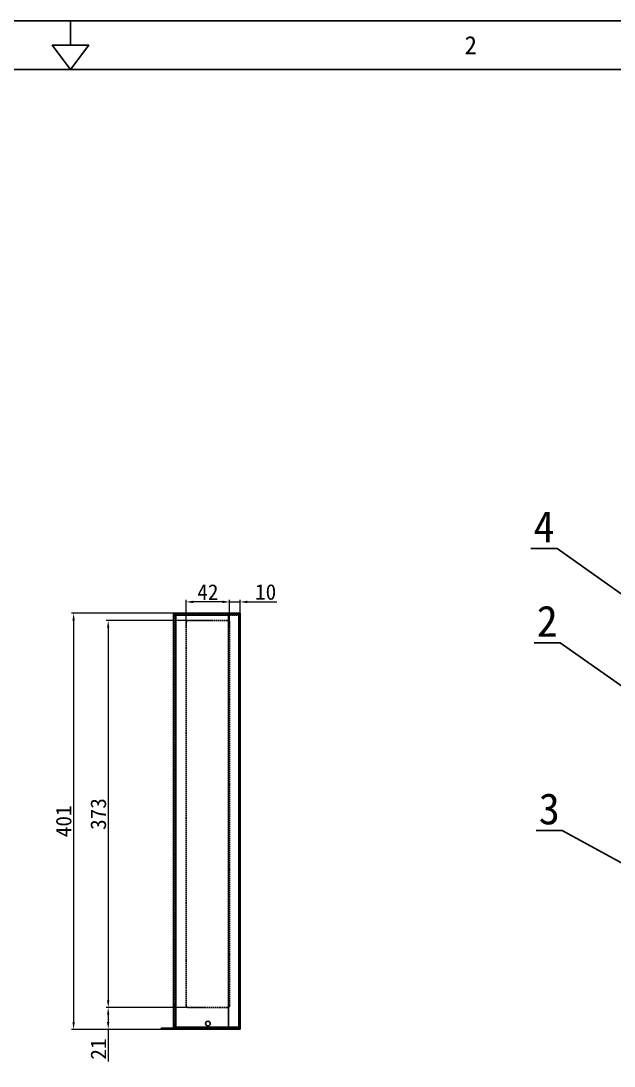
# Model space of a CAD drawing. Header units: millimetres. Extents: x 10653 to 40244, y 19163 to 29561.
# Drawn here: x 21042 to 21614, y 20214 to 21221 of the extents above; entities that cross this region are included whole.
import ezdxf
from ezdxf import colors
from ezdxf.entities.mleader import LeaderData, LeaderLine
from ezdxf.enums import TextEntityAlignment as Align
from ezdxf.math import Vec2, Vec3

# ---------------------------------------------------------------- set-up
doc = ezdxf.new("R2010")
doc.units = ezdxf.units.MM
doc.header["$PDSIZE"] = -1
doc.linetypes.add('HIDDEN', pattern=[1.905, 1.27, -0.635])
for name, color, linetype in [('02___PRT_ALL_AXES', 7, 'Continuous'), ('DEFAULT_2', 8, 'HIDDEN'), ('print', 30, 'Continuous')]:
    doc.layers.add(name, color=color, linetype=linetype)
doc.layers.add('dim', color=2, linetype='Continuous', lineweight=9)
doc.styles.add('Dartop', font='')
doc.styles.get('Dartop').set_extended_font_data('FangSong_GB2312')
doc.dimstyles.new('3', dxfattribs={"dimtxt": 15, "dimasz": 7, "dimexe": 2, "dimexo": 3, "dimgap": 2, "dimtad": 1, "dimzin": 9, "dimdsep": 46, "dimtxsty": 'Standard', "dimcen": 1, "dimadec": 1, "dimazin": 2, "dimtfac": 0.5, "dimtmove": 0, "dimatfit": 3, "dimfxl": 0, "dimtolj": 1, "dimlwd": 9, "dimlwe": 9, "dimarcsym": 0})

# ---------------------------------------------------------------- blocks, each defined once
blk = doc.blocks.new('*D363')
at = {"layer": 'Defpoints', "color": 0, "lineweight": 9, "transparency": 16777216}
for p in [(21229.1, 20643.2), (21125.8, 20270.2), (21221.9, 20270.2)]:
    blk.add_point(p, dxfattribs=at)
at = {"layer": 'dim', "color": 0, "lineweight": 9, "transparency": 16777216}
for p, q in [((21226.1, 20643.2), (21123.8, 20643.2)), ((21125.8, 20636.2), (21125.8, 20277.2)), ((21218.9, 20270.2), (21123.8, 20270.2))]:
    blk.add_line(p, q, dxfattribs=at)
for points in [[(21124.6, 20636.2), (21126.9, 20636.2), (21125.8, 20643.2)], [(21124.6, 20277.2), (21126.9, 20277.2), (21125.8, 20270.2)]]:
    blk.add_solid(points, dxfattribs=at)
at = {"layer": 'dim', "color": 0, "lineweight": 9, "transparency": 16777216, "insert": (21116.3, 20456.7), "char_height": 15, "attachment_point": 5, "rotation": 90}
blk.add_mtext('\\A1;373', dxfattribs=at)
blk = doc.blocks.new('*D364')
at = {"layer": 'Defpoints', "color": 0, "lineweight": 9, "transparency": 16777216}
for p in [(21218.9, 20270.2), (21125.8, 20249.2), (21219.7, 20249.2)]:
    blk.add_point(p, dxfattribs=at)
at = {"layer": 'dim', "color": 0, "lineweight": 9, "transparency": 16777216}
for p, q in [((21215.9, 20270.2), (21123.8, 20270.2)), ((21125.8, 20263.2), (21125.8, 20256.2)), ((21216.7, 20249.2), (21123.8, 20249.2)), ((21125.8, 20249.2), (21125.8, 20218.2))]:
    blk.add_line(p, q, dxfattribs=at)
for points in [[(21124.6, 20263.2), (21126.9, 20263.2), (21125.8, 20270.2)], [(21124.6, 20256.2), (21126.9, 20256.2), (21125.8, 20249.2)]]:
    blk.add_solid(points, dxfattribs=at)
at = {"layer": 'dim', "color": 0, "lineweight": 9, "transparency": 16777216, "insert": (21116.3, 20230.2), "char_height": 15, "attachment_point": 5, "rotation": 90}
blk.add_mtext('\\A1;21', dxfattribs=at)
blk = doc.blocks.new('*D365')
at = {"layer": 'Defpoints', "color": 0, "lineweight": 9, "transparency": 16777216}
for p in [(21213.2, 20650.2), (21092.4, 20249.2), (21216.7, 20249.2)]:
    blk.add_point(p, dxfattribs=at)
at = {"layer": 'dim', "color": 0, "lineweight": 9, "transparency": 16777216}
for p, q in [((21210.2, 20650.2), (21090.4, 20650.2)), ((21092.4, 20643.2), (21092.4, 20256.2)), ((21213.7, 20249.2), (21090.4, 20249.2))]:
    blk.add_line(p, q, dxfattribs=at)
for points in [[(21091.3, 20643.2), (21093.6, 20643.2), (21092.4, 20650.2)], [(21091.3, 20256.2), (21093.6, 20256.2), (21092.4, 20249.2)]]:
    blk.add_solid(points, dxfattribs=at)
at = {"layer": 'dim', "color": 0, "lineweight": 9, "transparency": 16777216, "insert": (21082.9, 20449.7), "char_height": 15, "attachment_point": 5, "rotation": 90}
blk.add_mtext('\\A1;401', dxfattribs=at)
blk = doc.blocks.new('*D366')
at = {"layer": 'Defpoints', "color": 0, "lineweight": 9, "transparency": 16777216}
for p in [(21252.9, 20661.1), (21242.9, 20636.6), (21252.9, 20636.6)]:
    blk.add_point(p, dxfattribs=at)
at = {"layer": 'dim', "color": 0, "lineweight": 9, "transparency": 16777216}
for p, q in [((21235.9, 20661.1), (21228.9, 20661.1)), ((21242.9, 20639.6), (21242.9, 20663.1)), ((21242.9, 20661.1), (21252.9, 20661.1)), ((21252.9, 20639.6), (21252.9, 20663.1)), ((21259.9, 20661.1), (21288.4, 20661.1))]:
    blk.add_line(p, q, dxfattribs=at)
for points in [[(21235.9, 20662.3), (21235.9, 20659.9), (21242.9, 20661.1)], [(21259.9, 20662.3), (21259.9, 20659.9), (21252.9, 20661.1)]]:
    blk.add_solid(points, dxfattribs=at)
at = {"layer": 'dim', "color": 0, "lineweight": 9, "transparency": 16777216, "insert": (21277.6, 20670.6), "char_height": 15, "attachment_point": 5}
blk.add_mtext('\\A1;10', dxfattribs=at)
blk = doc.blocks.new('*D367')
at = {"layer": 'Defpoints', "color": 0, "lineweight": 9, "transparency": 16777216}
for p in [(21200.9, 20661.1), (21200.9, 20634.5), (21242.9, 20634.5)]:
    blk.add_point(p, dxfattribs=at)
at = {"layer": 'dim', "color": 0, "lineweight": 9, "transparency": 16777216}
for p, q in [((21200.9, 20637.5), (21200.9, 20663.1)), ((21235.9, 20661.1), (21207.9, 20661.1)), ((21242.9, 20637.5), (21242.9, 20663.1))]:
    blk.add_line(p, q, dxfattribs=at)
for points in [[(21207.9, 20662.3), (21207.9, 20659.9), (21200.9, 20661.1)], [(21235.9, 20662.3), (21235.9, 20659.9), (21242.9, 20661.1)]]:
    blk.add_solid(points, dxfattribs=at)
at = {"layer": 'dim', "color": 0, "lineweight": 9, "transparency": 16777216, "insert": (21221.9, 20670.6), "char_height": 15, "attachment_point": 5}
blk.add_mtext('\\A1;42', dxfattribs=at)

msp = doc.modelspace()

# ---------------------------------------------------------------- linework, layer by layer
at = {"color": 0}
for p, q in [((21089.44, 21197.652), (21089.44, 21221.043)), ((19696.963, 21174.26), (22481.917, 21174.26))]:
    msp.add_line(p, q, dxfattribs=at)
at = {"color": 7, "linetype": 'Continuous'}
for p, q in [((21188.886, 20249.218), (21188.886, 20650.218)), ((21188.886, 20650.218), (21241.886, 20650.218)), ((21240.886, 20648.218), (21240.886, 20650.218)), ((21188.886, 20648.218), (21240.886, 20648.218)), ((21190.886, 20253.218), (21190.886, 20648.218)), ((21176.886, 20250.218), (21176.886, 20249.218)), ((21176.886, 20249.218), (21188.886, 20249.218)), ((21190.886, 20253.218), (21188.886, 20253.218)), ((21188.886, 20251.218), (21241.886, 20251.218)), ((21188.886, 20250.218), (21252.886, 20250.218)), ((21252.886, 20249.218), (21252.886, 20251.218))]:
    msp.add_line(p, q, dxfattribs=at)
at = {"color": 3, "linetype": 'Continuous'}
for p, q in [((21241.886, 20650.218), (21241.886, 20251.218)), ((21252.885, 20650.218), (21241.886, 20650.218)), ((21251.886, 20650.218), (21251.886, 20251.218)), ((21252.886, 20650.218), (21252.886, 20251.218)), ((21176.886, 20250.218), (21188.886, 20250.218)), ((21188.886, 20249.218), (21252.886, 20249.218)), ((21252.885, 20251.218), (21241.886, 20251.218))]:
    msp.add_line(p, q, dxfattribs=at)
at = {"color": 0}
msp.add_lwpolyline([(21089.44, 21174.26), (21106.984, 21197.652), (21071.897, 21197.652), (21089.44, 21174.26)], close=True, dxfattribs=at)
at = {"layer": '02___PRT_ALL_AXES', "color": 8, "linetype": 'HIDDEN'}
for p, q in [((21251.886, 20650.218), (21251.886, 20251.218)), ((21190.886, 20257.068), (21189.886, 20257.068)), ((21189.886, 20257.068), (21189.886, 20252.568)), ((21190.886, 20257.068), (21190.886, 20252.568)), ((21185.136, 20250.218), (21180.636, 20250.218)), ((21180.636, 20250.218), (21180.636, 20249.218)), ((21185.136, 20249.218), (21180.636, 20249.218)), ((21185.136, 20250.218), (21185.136, 20249.218)), ((21189.886, 20254.818), (21190.886, 20254.818)), ((21190.886, 20252.568), (21189.886, 20252.568)), ((21205.386, 20250.218), (21200.386, 20250.218)), ((21200.386, 20249.218), (21200.386, 20250.218)), ((21205.386, 20249.218), (21200.386, 20249.218)), ((21205.386, 20249.218), (21205.386, 20250.218)), ((21245.386, 20250.218), (21240.386, 20250.218)), ((21240.386, 20249.218), (21240.386, 20250.218)), ((21245.386, 20249.218), (21240.386, 20249.218)), ((21245.386, 20249.218), (21245.386, 20250.218))]:
    msp.add_line(p, q, dxfattribs=at)
at = {"layer": '02___PRT_ALL_AXES', "color": 7, "linetype": 'Continuous'}
msp.add_circle((21221.886, 20254.818), 2.25, dxfattribs=at)
at = {"layer": 'DEFAULT_2', "color": 8, "linetype": 'HIDDEN'}
for p, q in [((21188.886, 20649.218), (21251.886, 20649.218)), ((21189.886, 20250.218), (21189.886, 20649.218)), ((21189.886, 20649.218), (21190.886, 20648.218)), ((21200.886, 20272.218), (21200.886, 20641.218)), ((21202.886, 20643.218), (21240.886, 20643.218)), ((21240.886, 20648.218), (21251.886, 20648.218)), ((21242.886, 20641.218), (21242.886, 20272.218)), ((21240.886, 20270.218), (21202.886, 20270.218)), ((21189.886, 20250.218), (21190.886, 20249.218)), ((21190.886, 20249.218), (21190.886, 20253.218)), ((21200.386, 20249.218), (21200.386, 20250.218)), ((21205.386, 20249.218), (21205.386, 20250.218)), ((21240.386, 20249.218), (21240.386, 20250.218)), ((21245.386, 20249.218), (21245.386, 20250.218))]:
    msp.add_line(p, q, dxfattribs=at)
for centre, radius, start, end in [((21251.886, 20649.218), 1, 270, 90), ((21202.886, 20641.218), 2, 90, 180), ((21240.886, 20641.218), 2, 0, 90), ((21202.886, 20272.218), 2, 180, 270), ((21240.886, 20272.218), 2, 270, 0)]:
    msp.add_arc(centre, radius, start, end, dxfattribs=at)
at = {"layer": 'print'}
msp.add_lwpolyline([(19603.397, 21221.043), (22575.484, 21221.043), (22575.484, 19162.586), (19603.397, 19162.586)], close=True, dxfattribs=at)

# ---------------------------------------------------------------- texts
at = {"color": 0, "style": 'Dartop'}
msp.add_text('2', height=17.544, dxfattribs=at).set_placement((21475.401, 21197.652), align=Align.MIDDLE_CENTER)

# ---------------------------------------------------------------- dimensions: what is measured, and where the dimension line sits
at = {"layer": 'dim', "lineweight": 9}
for base, p1, p2, picture, middle in [((21200.886, 20661.102), (21242.886, 20634.527), (21200.886, 20634.527), '*D367', (21221.886, 20670.602)), ((21252.886, 20661.102), (21242.886, 20636.573), (21252.886, 20636.573), '*D366', (21277.636, 20670.602))]:
    dim = msp.add_linear_dim(base=base, p1=p1, p2=p2, dimstyle='3', dxfattribs=at)
    dim.commit()
    dim.dimension.update_dxf_attribs({"geometry": picture, "text_midpoint": middle})
for base, p1, p2, picture, middle in [((21092.423, 20249.218), (21213.204, 20650.218), (21216.654, 20249.218), '*D365', (21082.923, 20449.718)), ((21125.781, 20270.218), (21229.091, 20643.218), (21221.886, 20270.218), '*D363', (21116.281, 20456.718)), ((21125.781, 20249.218), (21218.886, 20270.218), (21219.654, 20249.218), '*D364', (21116.281, 20230.218))]:
    dim = msp.add_linear_dim(base=base, p1=p1, p2=p2, angle=90, dimstyle='3', dxfattribs=at)
    dim.commit()
    dim.dimension.update_dxf_attribs({"geometry": picture, "text_midpoint": middle})

# ---------------------------------------------------------------- leaders
at = {"lineweight": 9}
ml = msp.add_multileader_mtext('Standard', dxfattribs=at)
ml.set_content('4', color=2)
ml.set_leader_properties(color=2)
ml.build(insert=Vec2(0, 0))
ml.multileader.update_dxf_attribs({"text_left_attachment_type": 5, "text_right_attachment_type": 5, "dogleg_length": 0.36})
ctx = ml.context
ctx.base_point, ctx.char_height, ctx.plane_origin = Vec3(21534.336, 20712.494), 30, Vec3(21725.112, 20588.718)
ctx.left_attachment, ctx.right_attachment, ctx.text_align_type = 5, 5, 2
notes = []
notes.append((ctx, [(0, (1, 1, 0), (21558.696, 20712.494), (-1, 0), 0.36, [(0, [(21733.068, 20588.718)], 0, [])])]))
ctx.mtext.insert, ctx.mtext.alignment, ctx.mtext.flow_direction = Vec3(21556.336, 20748.494), 3, 5
ml = msp.add_multileader_mtext('Standard', dxfattribs=at)
ml.set_content('2', color=2)
ml.set_leader_properties(color=2)
ml.build(insert=Vec2(0, 0))
ml.multileader.update_dxf_attribs({"text_left_attachment_type": 5, "text_right_attachment_type": 5, "dogleg_length": 0.36})
ctx = ml.context
ctx.base_point, ctx.char_height, ctx.plane_origin = Vec3(21537.311, 20621.545), 30, Vec3(21688.839, 20526.808)
ctx.left_attachment, ctx.right_attachment, ctx.text_align_type = 5, 5, 2
notes.append((ctx, [(0, (1, 1, 0), (21561.671, 20621.545), (-1, 0), 0.36, [(0, [(21696.795, 20526.808)], 0, [])])]))
ctx.mtext.insert, ctx.mtext.alignment, ctx.mtext.flow_direction = Vec3(21559.311, 20657.545), 3, 5
ml = msp.add_multileader_mtext('Standard', dxfattribs=at)
ml.set_content('3', color=2)
ml.set_leader_properties(color=2)
ml.build(insert=Vec2(0, 0))
ml.multileader.update_dxf_attribs({"text_left_attachment_type": 5, "text_right_attachment_type": 5, "dogleg_length": 0.36})
ctx = ml.context
ctx.base_point, ctx.char_height, ctx.plane_origin = Vec3(21539.292, 20440.754), 30, Vec3(21768.072, 20346.017)
ctx.left_attachment, ctx.right_attachment, ctx.text_align_type = 5, 5, 2
notes.append((ctx, [(0, (1, 1, 0), (21563.652, 20440.754), (-1, 0), 0.36, [(0, [(21776.028, 20324.223)], 0, [])])]))
ctx.mtext.insert, ctx.mtext.alignment, ctx.mtext.flow_direction = Vec3(21561.292, 20476.754), 3, 5
for ctx, leaders in notes:
    for number, flags, end, landing, length, lines in leaders:
        leader = LeaderData()
        leader.index, (leader.has_last_leader_line, leader.has_dogleg_vector, leader.attachment_direction) = number, flags
        leader.last_leader_point, leader.dogleg_vector, leader.dogleg_length = Vec3(end), Vec3(landing), length
        for number, points, colour, breaks in lines:
            line = LeaderLine()
            line.index, line.vertices, line.color, line.breaks = number, Vec3.list(points), colors.encode_raw_color(colour), breaks
            leader.lines.append(line)
        ctx.leaders.append(leader)

doc.saveas('drawing.dxf')
